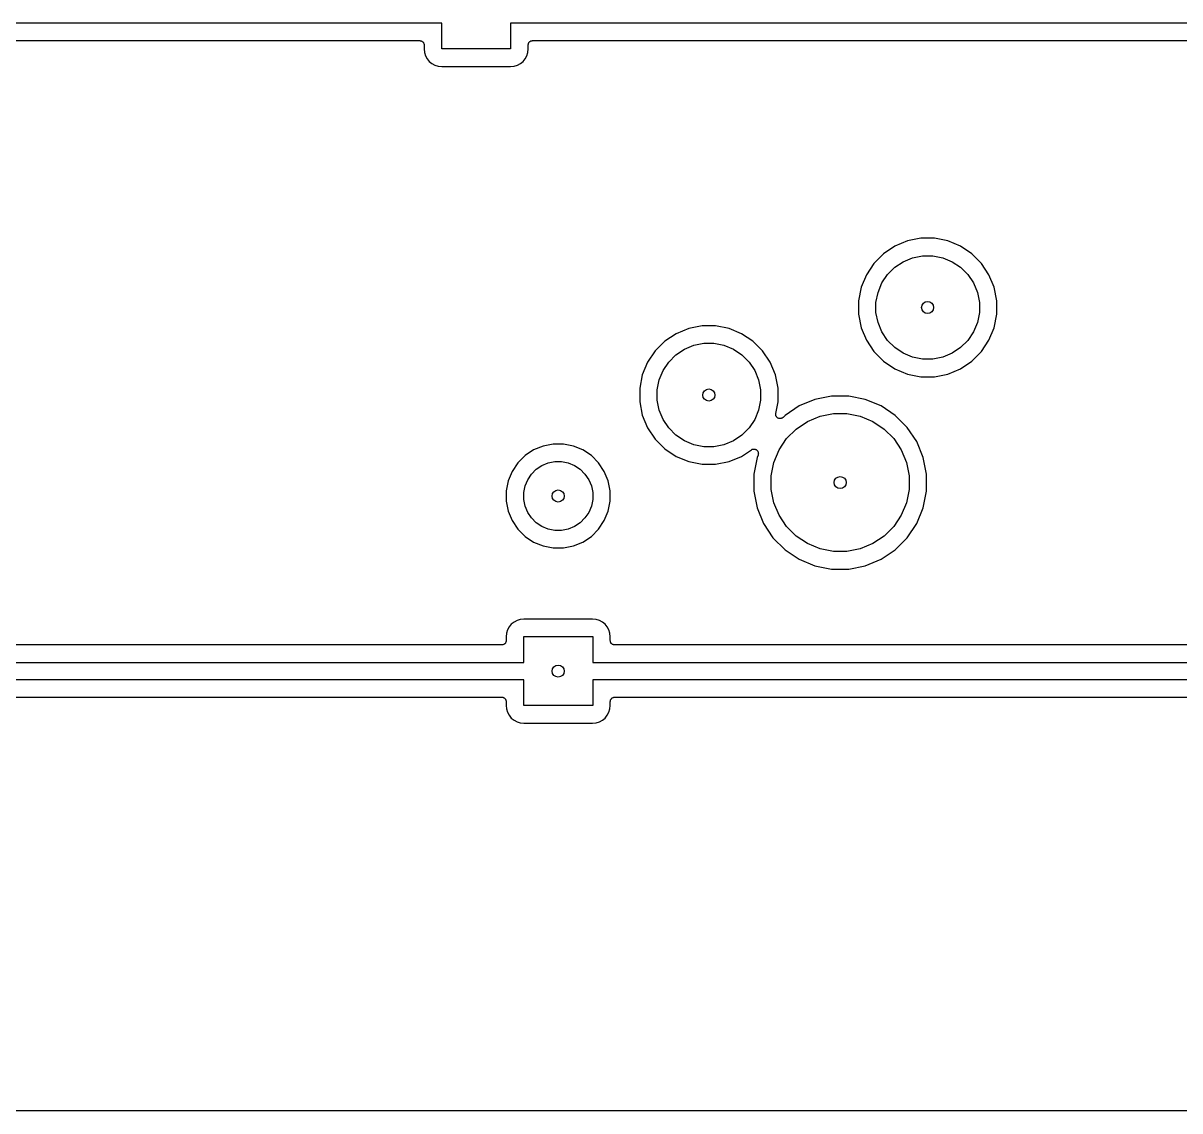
# Model space of a CAD drawing. Extents: x 1.5 to 15, y -8.3 to -3.1.
# Drawn here: x 9.748 to 11.07, y -8.342 to -7.1 of the extents above; entities that cross this region are included whole.
import ezdxf

# ---------------------------------------------------------------- set-up
doc = ezdxf.new("R2010")
doc.units = 0
doc.header["$MEASUREMENT"] = 0
doc.layers.add('BLACK', color=7, linetype='CONTINUOUS')

msp = doc.modelspace()

# ---------------------------------------------------------------- linework, layer by layer
at = {"layer": 'BLACK', "linetype": 'CONTINUOUS'}
for p, q in [((10.2266, -7.0999), (9.55533, -7.0999)), ((10.2266, -7.12943), (10.2266, -7.0999)), ((11.6328, -7.0999), (10.3053, -7.0999)), ((10.3053, -7.0999), (10.3053, -7.12943)), ((9.58046, -7.1199), (10.2015, -7.1199)), ((10.2015, -7.1199), (10.2015, -7.1199)), ((10.2015, -7.1199), (10.2015, -7.1199)), ((10.2015, -7.1199), (10.2015, -7.1199)), ((10.2015, -7.1199), (10.2015, -7.1199)), ((10.2015, -7.1199), (10.202, -7.11995)), ((10.202, -7.11995), (10.2025, -7.12)), ((10.2025, -7.12), (10.2025, -7.12001)), ((10.2025, -7.12001), (10.2025, -7.12001)), ((10.2025, -7.12001), (10.203, -7.12015)), ((10.203, -7.12015), (10.2034, -7.12029)), ((10.2034, -7.12029), (10.2034, -7.1203)), ((10.2034, -7.1203), (10.2034, -7.12031)), ((10.2034, -7.12031), (10.2039, -7.12053)), ((10.2039, -7.12053), (10.2043, -7.12076)), ((10.2043, -7.12076), (10.2043, -7.12077)), ((10.2043, -7.12077), (10.2043, -7.12078)), ((10.2043, -7.12078), (10.2047, -7.12108)), ((10.2047, -7.12108), (10.205, -7.12138)), ((10.205, -7.12138), (10.205, -7.12139)), ((10.205, -7.12139), (10.205, -7.1214)), ((10.205, -7.1214), (10.2053, -7.12177)), ((10.2053, -7.12177), (10.2056, -7.12213)), ((10.2056, -7.12213), (10.2056, -7.12215)), ((10.2056, -7.12215), (10.2057, -7.12216)), ((10.2057, -7.12216), (10.2059, -7.12258)), ((10.2059, -7.12258), (10.2061, -7.123)), ((10.2061, -7.123), (10.2061, -7.12301)), ((10.2061, -7.12301), (10.2061, -7.12303)), ((10.2061, -7.12303), (10.2062, -7.12348)), ((10.2062, -7.12348), (10.2064, -7.12393)), ((10.3256, -7.12386), (10.3257, -7.12341)), ((10.3257, -7.12341), (10.3258, -7.12296)), ((10.3258, -7.12296), (10.3259, -7.12295)), ((10.3259, -7.12293), (10.3261, -7.12252)), ((10.3259, -7.12295), (10.3259, -7.12293)), ((10.3261, -7.12252), (10.3263, -7.12211)), ((10.3263, -7.12208), (10.3266, -7.12172)), ((10.3263, -7.12209), (10.3263, -7.12208)), ((10.3263, -7.12211), (10.3263, -7.12209)), ((10.3266, -7.12172), (10.3269, -7.12135)), ((10.3269, -7.12134), (10.327, -7.12133)), ((10.3269, -7.12135), (10.3269, -7.12134)), ((10.327, -7.12133), (10.3273, -7.12103)), ((10.3273, -7.12103), (10.3277, -7.12074)), ((10.3277, -7.12072), (10.3281, -7.1205)), ((10.3277, -7.12073), (10.3277, -7.12072)), ((10.3277, -7.12074), (10.3277, -7.12073)), ((10.3281, -7.1205), (10.3286, -7.12028)), ((10.3286, -7.12027), (10.329, -7.12013)), ((10.3286, -7.12028), (10.3286, -7.12027)), ((10.3286, -7.12027), (10.3286, -7.12027)), ((10.329, -7.12013), (10.3295, -7.12)), ((10.3295, -7.11999), (10.33, -7.11995)), ((10.3295, -7.12), (10.3295, -7.11999)), ((10.3295, -7.12), (10.3295, -7.12)), ((10.33, -7.11995), (10.3305, -7.1199)), ((10.3305, -7.1199), (11.6077, -7.1199)), ((10.2064, -7.12393), (10.2064, -7.12395)), ((10.2064, -7.12395), (10.2064, -7.12396)), ((10.2064, -7.12396), (10.2064, -7.12443)), ((10.2064, -7.12443), (10.2065, -7.1249)), ((10.2065, -7.1249), (10.2065, -7.12918)), ((10.2065, -7.12918), (10.2069, -7.13335)), ((10.2069, -7.13335), (10.208, -7.13712)), ((10.3053, -7.12943), (10.2266, -7.12943)), ((10.3239, -7.13712), (10.325, -7.13335)), ((10.325, -7.13335), (10.3255, -7.12918)), ((10.3255, -7.12436), (10.3256, -7.1239)), ((10.3255, -7.12483), (10.3255, -7.12436)), ((10.3255, -7.12487), (10.3255, -7.12483)), ((10.3255, -7.1249), (10.3255, -7.12487)), ((10.3255, -7.12487), (10.3255, -7.12487)), ((10.3255, -7.12487), (10.3255, -7.12487)), ((10.3255, -7.12918), (10.3255, -7.1249)), ((10.3256, -7.12388), (10.3256, -7.12386)), ((10.3256, -7.1239), (10.3256, -7.12388)), ((10.208, -7.13712), (10.2099, -7.14059)), ((10.2099, -7.14059), (10.2124, -7.14364)), ((10.2124, -7.14364), (10.2154, -7.14614)), ((10.2154, -7.14614), (10.2189, -7.148)), ((10.2189, -7.148), (10.2227, -7.14914)), ((10.2227, -7.14914), (10.2268, -7.14955)), ((10.2268, -7.14955), (10.3051, -7.14955)), ((10.3051, -7.14955), (10.3093, -7.14914)), ((10.3093, -7.14914), (10.313, -7.148)), ((10.313, -7.148), (10.3165, -7.14614)), ((10.3165, -7.14614), (10.3195, -7.14364)), ((10.3195, -7.14364), (10.322, -7.14059)), ((10.322, -7.14059), (10.3239, -7.13712)), ((10.7741, -7.34565), (10.7588, -7.34869)), ((10.7896, -7.34565), (10.7741, -7.34565)), ((10.8049, -7.34869), (10.7896, -7.34565)), ((10.7444, -7.35465), (10.7314, -7.3633)), ((10.7588, -7.34869), (10.7444, -7.35465)), ((10.8193, -7.35465), (10.8049, -7.34869)), ((10.8322, -7.3633), (10.8193, -7.35465)), ((10.7204, -7.37431), (10.7118, -7.38726)), ((10.7314, -7.3633), (10.7204, -7.37431)), ((10.7442, -7.37883), (10.7539, -7.37237)), ((10.7539, -7.37237), (10.7646, -7.36792)), ((10.7646, -7.36792), (10.776, -7.36565)), ((10.776, -7.36565), (10.7877, -7.36565)), ((10.7877, -7.36565), (10.7991, -7.36792)), ((10.7991, -7.36792), (10.8098, -7.37237)), ((10.8098, -7.37237), (10.8195, -7.37883)), ((10.8432, -7.37431), (10.8322, -7.3633)), ((10.8519, -7.38726), (10.8432, -7.37431)), ((10.7118, -7.38726), (10.7058, -7.40165)), ((10.7295, -7.39673), (10.736, -7.38706)), ((10.736, -7.38706), (10.7442, -7.37883)), ((10.8195, -7.37883), (10.8277, -7.38706)), ((10.8277, -7.38706), (10.8342, -7.39673)), ((10.8579, -7.40165), (10.8519, -7.38726)), ((10.7251, -7.40748), (10.7295, -7.39673)), ((10.8342, -7.39673), (10.8386, -7.40748)), ((10.7058, -7.40165), (10.7028, -7.41692)), ((10.7228, -7.41889), (10.7251, -7.40748)), ((10.8386, -7.40748), (10.8409, -7.41889)), ((10.8609, -7.41692), (10.8579, -7.40165)), ((10.7028, -7.41692), (10.7028, -7.43249)), ((10.7228, -7.43052), (10.7228, -7.41889)), ((10.8409, -7.41889), (10.8409, -7.43052)), ((10.8609, -7.43249), (10.8609, -7.41692)), ((10.7028, -7.43249), (10.7058, -7.44776)), ((10.7251, -7.44193), (10.7228, -7.43052)), ((10.8409, -7.43052), (10.8386, -7.44193)), ((10.8579, -7.44776), (10.8609, -7.43249)), ((10.5088, -7.44869), (10.4944, -7.45465)), ((10.5241, -7.44565), (10.5088, -7.44869)), ((10.5396, -7.44565), (10.5241, -7.44565)), ((10.5549, -7.44869), (10.5396, -7.44565)), ((10.5693, -7.45465), (10.5549, -7.44869)), ((10.7058, -7.44776), (10.7118, -7.46215)), ((10.7295, -7.45268), (10.7251, -7.44193)), ((10.736, -7.46235), (10.7295, -7.45268)), ((10.8342, -7.45268), (10.8277, -7.46235)), ((10.8386, -7.44193), (10.8342, -7.45268)), ((10.8519, -7.46215), (10.8579, -7.44776)), ((10.4814, -7.4633), (10.4704, -7.47431)), ((10.4944, -7.45465), (10.4814, -7.4633)), ((10.5146, -7.46792), (10.526, -7.46565)), ((10.526, -7.46565), (10.5377, -7.46565)), ((10.5377, -7.46565), (10.5491, -7.46792)), ((10.5822, -7.4633), (10.5693, -7.45465)), ((10.5932, -7.47431), (10.5822, -7.4633)), ((10.7118, -7.46215), (10.7204, -7.4751)), ((10.7442, -7.47058), (10.736, -7.46235)), ((10.8277, -7.46235), (10.8195, -7.47058)), ((10.8432, -7.4751), (10.8519, -7.46215)), ((10.4704, -7.47431), (10.4618, -7.48726)), ((10.486, -7.48706), (10.4942, -7.47883)), ((10.4942, -7.47883), (10.5039, -7.47237)), ((10.5039, -7.47237), (10.5146, -7.46792)), ((10.5491, -7.46792), (10.5598, -7.47237)), ((10.5598, -7.47237), (10.5695, -7.47883)), ((10.5695, -7.47883), (10.5777, -7.48706)), ((10.6019, -7.48726), (10.5932, -7.47431)), ((10.7204, -7.4751), (10.7314, -7.48611)), ((10.7539, -7.47704), (10.7442, -7.47058)), ((10.7646, -7.48149), (10.7539, -7.47704)), ((10.8098, -7.47704), (10.7991, -7.48149)), ((10.8195, -7.47058), (10.8098, -7.47704)), ((10.8322, -7.48611), (10.8432, -7.4751)), ((10.4618, -7.48726), (10.4558, -7.50165)), ((10.4795, -7.49673), (10.486, -7.48706)), ((10.5777, -7.48706), (10.5842, -7.49673)), ((10.6079, -7.50165), (10.6019, -7.48726)), ((10.7314, -7.48611), (10.7444, -7.49476)), ((10.776, -7.48376), (10.7646, -7.48149)), ((10.7877, -7.48376), (10.776, -7.48376)), ((10.7991, -7.48149), (10.7877, -7.48376)), ((10.8193, -7.49476), (10.8322, -7.48611)), ((10.4558, -7.50165), (10.4528, -7.51692)), ((10.4751, -7.50748), (10.4795, -7.49673)), ((10.5842, -7.49673), (10.5886, -7.50748)), ((10.6109, -7.51692), (10.6079, -7.50165)), ((10.7444, -7.49476), (10.7588, -7.50072)), ((10.7588, -7.50072), (10.7741, -7.50376)), ((10.7741, -7.50376), (10.7896, -7.50376)), ((10.7896, -7.50376), (10.8049, -7.50072)), ((10.8049, -7.50072), (10.8193, -7.49476)), ((10.4528, -7.51692), (10.4528, -7.53249)), ((10.4728, -7.51889), (10.4751, -7.50748)), ((10.4728, -7.53052), (10.4728, -7.51889)), ((10.5886, -7.50748), (10.5909, -7.51889)), ((10.5909, -7.51889), (10.5909, -7.53052)), ((10.6109, -7.53249), (10.6109, -7.51692)), ((10.4528, -7.53249), (10.4558, -7.54776)), ((10.4751, -7.54193), (10.4728, -7.53052)), ((10.5909, -7.53052), (10.5886, -7.54193)), ((10.6083, -7.54568), (10.6109, -7.53249)), ((10.653, -7.52976), (10.6351, -7.5372)), ((10.6721, -7.52596), (10.653, -7.52976)), ((10.6916, -7.52596), (10.6721, -7.52596)), ((10.7106, -7.52976), (10.6916, -7.52596)), ((10.7286, -7.5372), (10.7106, -7.52976)), ((10.4795, -7.55268), (10.4751, -7.54193)), ((10.5886, -7.54193), (10.5842, -7.55268)), ((10.6082, -7.54616), (10.6083, -7.54568)), ((10.6082, -7.54664), (10.6082, -7.54616)), ((10.6082, -7.54665), (10.6082, -7.54664)), ((10.6082, -7.54713), (10.6082, -7.54665)), ((10.6082, -7.54665), (10.6082, -7.54665)), ((10.6351, -7.5372), (10.6189, -7.54801)), ((10.6589, -7.54899), (10.6741, -7.54596)), ((10.6741, -7.54596), (10.6896, -7.54596)), ((10.6896, -7.54596), (10.7048, -7.54899)), ((10.7448, -7.54801), (10.7286, -7.5372)), ((10.4558, -7.54776), (10.4618, -7.56215)), ((10.486, -7.56235), (10.4795, -7.55268)), ((10.5842, -7.55268), (10.5777, -7.56235)), ((10.6083, -7.54761), (10.6082, -7.54713)), ((10.6083, -7.54762), (10.6083, -7.54761)), ((10.6083, -7.54763), (10.6083, -7.54762)), ((10.6084, -7.54809), (10.6083, -7.54763)), ((10.6085, -7.54855), (10.6084, -7.54809)), ((10.6086, -7.54856), (10.6085, -7.54855)), ((10.6085, -7.54855), (10.6085, -7.54855)), ((10.6088, -7.54899), (10.6086, -7.54856)), ((10.609, -7.54941), (10.6088, -7.54899)), ((10.609, -7.54942), (10.609, -7.54941)), ((10.6093, -7.54979), (10.609, -7.54942)), ((10.609, -7.54942), (10.609, -7.54942)), ((10.6096, -7.55017), (10.6093, -7.54979)), ((10.6096, -7.55018), (10.6096, -7.55017)), ((10.6096, -7.55017), (10.6096, -7.55017)), ((10.61, -7.55048), (10.6096, -7.55018)), ((10.6104, -7.55079), (10.61, -7.55048)), ((10.6104, -7.5508), (10.6104, -7.55079)), ((10.6108, -7.55103), (10.6104, -7.5508)), ((10.6104, -7.5508), (10.6104, -7.5508)), ((10.6112, -7.55126), (10.6108, -7.55103)), ((10.6112, -7.55127), (10.6112, -7.55126)), ((10.6112, -7.55126), (10.6112, -7.55126)), ((10.6117, -7.55141), (10.6112, -7.55127)), ((10.6122, -7.55155), (10.6117, -7.55141)), ((10.6122, -7.55156), (10.6122, -7.55155)), ((10.6122, -7.55155), (10.6122, -7.55155)), ((10.6126, -7.55161), (10.6122, -7.55156)), ((10.6131, -7.55166), (10.6126, -7.55161)), ((10.6136, -7.55162), (10.6131, -7.55166)), ((10.6131, -7.55166), (10.6131, -7.55166)), ((10.6131, -7.55166), (10.6131, -7.55166)), ((10.6141, -7.55157), (10.6136, -7.55162)), ((10.6146, -7.55144), (10.6141, -7.55157)), ((10.6141, -7.55157), (10.6141, -7.55157)), ((10.6141, -7.55157), (10.6141, -7.55157)), ((10.615, -7.5513), (10.6146, -7.55144)), ((10.6155, -7.55107), (10.615, -7.5513)), ((10.615, -7.5513), (10.615, -7.5513)), ((10.615, -7.5513), (10.615, -7.5513)), ((10.6159, -7.55085), (10.6155, -7.55107)), ((10.6163, -7.55054), (10.6159, -7.55085)), ((10.6159, -7.55085), (10.6159, -7.55085)), ((10.6159, -7.55085), (10.6159, -7.55085)), ((10.6167, -7.55024), (10.6163, -7.55054)), ((10.6189, -7.54801), (10.6167, -7.55019)), ((10.6167, -7.55019), (10.6167, -7.55023)), ((10.6167, -7.55023), (10.6167, -7.55023)), ((10.6167, -7.55023), (10.6167, -7.55023)), ((10.6167, -7.55023), (10.6167, -7.55024)), ((10.6316, -7.56354), (10.6445, -7.55493)), ((10.6445, -7.55493), (10.6589, -7.54899)), ((10.7048, -7.54899), (10.7191, -7.55493)), ((10.7191, -7.55493), (10.732, -7.56354)), ((10.7585, -7.56176), (10.7448, -7.54801)), ((10.4618, -7.56215), (10.4704, -7.5751)), ((10.4942, -7.57058), (10.486, -7.56235)), ((10.5039, -7.57704), (10.4942, -7.57058)), ((10.5695, -7.57058), (10.5598, -7.57704)), ((10.5777, -7.56235), (10.5695, -7.57058)), ((10.6207, -7.57451), (10.6316, -7.56354)), ((10.732, -7.56354), (10.743, -7.57451)), ((10.7693, -7.57793), (10.7585, -7.56176)), ((10.3424, -7.58297), (10.3316, -7.58745)), ((10.3539, -7.58069), (10.3424, -7.58297)), ((10.3656, -7.58069), (10.3539, -7.58069)), ((10.377, -7.58297), (10.3656, -7.58069)), ((10.3878, -7.58745), (10.377, -7.58297)), ((10.4704, -7.5751), (10.4814, -7.58611)), ((10.4814, -7.58611), (10.4944, -7.59476)), ((10.5146, -7.58149), (10.5039, -7.57704)), ((10.526, -7.58376), (10.5146, -7.58149)), ((10.5377, -7.58376), (10.526, -7.58376)), ((10.5491, -7.58149), (10.5377, -7.58376)), ((10.5598, -7.57704), (10.5491, -7.58149)), ((10.5829, -7.58642), (10.5834, -7.58637)), ((10.5834, -7.58637), (10.5834, -7.58637)), ((10.5834, -7.58637), (10.5834, -7.58637)), ((10.5834, -7.58637), (10.5839, -7.58643)), ((10.6121, -7.58741), (10.6207, -7.57451)), ((10.743, -7.57451), (10.7516, -7.58741)), ((10.7768, -7.5959), (10.7693, -7.57793)), ((10.3219, -7.59394), (10.3136, -7.60221)), ((10.3316, -7.58745), (10.3219, -7.59394)), ((10.3976, -7.59394), (10.3878, -7.58745)), ((10.4058, -7.60221), (10.3976, -7.59394)), ((10.4944, -7.59476), (10.5088, -7.60072)), ((10.5549, -7.60072), (10.5693, -7.59476)), ((10.5693, -7.59476), (10.5806, -7.58722)), ((10.5806, -7.58718), (10.5811, -7.58695)), ((10.5806, -7.58722), (10.5806, -7.58718)), ((10.5806, -7.58718), (10.5806, -7.58718)), ((10.5806, -7.58718), (10.5806, -7.58718)), ((10.5806, -7.58718), (10.5806, -7.58718)), ((10.5811, -7.58695), (10.5815, -7.58673)), ((10.5815, -7.58673), (10.582, -7.5866)), ((10.5815, -7.58673), (10.5815, -7.58673)), ((10.5815, -7.58673), (10.5815, -7.58673)), ((10.582, -7.5866), (10.5824, -7.58646)), ((10.5824, -7.58646), (10.5829, -7.58642)), ((10.5824, -7.58646), (10.5824, -7.58646)), ((10.5824, -7.58646), (10.5824, -7.58646)), ((10.5869, -7.5959), (10.5831, -7.61498)), ((10.5839, -7.58643), (10.5844, -7.58648)), ((10.5844, -7.58648), (10.5844, -7.58648)), ((10.5844, -7.58648), (10.5844, -7.58648)), ((10.5844, -7.58648), (10.5849, -7.58663)), ((10.5849, -7.58663), (10.5853, -7.58677)), ((10.5853, -7.58677), (10.5853, -7.58677)), ((10.5853, -7.58677), (10.5853, -7.58677)), ((10.5853, -7.58677), (10.5857, -7.58701)), ((10.5857, -7.58701), (10.5862, -7.58723)), ((10.5862, -7.58723), (10.5862, -7.58724)), ((10.5862, -7.58724), (10.5862, -7.58724)), ((10.5862, -7.58724), (10.5865, -7.58755)), ((10.5865, -7.58755), (10.5869, -7.58786)), ((10.5869, -7.58786), (10.5869, -7.58786)), ((10.5869, -7.58786), (10.5869, -7.58787)), ((10.5869, -7.58787), (10.5872, -7.58824)), ((10.588, -7.59329), (10.5869, -7.5959)), ((10.5872, -7.58824), (10.5875, -7.58861)), ((10.5875, -7.58861), (10.5875, -7.58862)), ((10.5875, -7.58862), (10.5875, -7.58862)), ((10.5875, -7.58862), (10.5878, -7.58906)), ((10.5878, -7.58906), (10.588, -7.58948)), ((10.588, -7.58948), (10.588, -7.58948)), ((10.588, -7.58948), (10.588, -7.58949)), ((10.588, -7.58949), (10.5881, -7.58996)), ((10.5881, -7.59283), (10.588, -7.59329)), ((10.5881, -7.58996), (10.5883, -7.59041)), ((10.5883, -7.59237), (10.5881, -7.59283)), ((10.5883, -7.59041), (10.5883, -7.59042)), ((10.5883, -7.59042), (10.5883, -7.59042)), ((10.5883, -7.59042), (10.5883, -7.59092)), ((10.5883, -7.59092), (10.5884, -7.59138)), ((10.5884, -7.59139), (10.5883, -7.59188)), ((10.5883, -7.59188), (10.5883, -7.59235)), ((10.5883, -7.59235), (10.5883, -7.59236)), ((10.5883, -7.59236), (10.5883, -7.59237)), ((10.5884, -7.59138), (10.5884, -7.59139)), ((10.5884, -7.59139), (10.5884, -7.59139)), ((10.6061, -7.60174), (10.6121, -7.58741)), ((10.7516, -7.58741), (10.7576, -7.60174)), ((10.7806, -7.61498), (10.7768, -7.5959)), ((10.3071, -7.61194), (10.3026, -7.62274)), ((10.3136, -7.60221), (10.3071, -7.61194)), ((10.3291, -7.61496), (10.3346, -7.60948)), ((10.3346, -7.60948), (10.3411, -7.60517)), ((10.3411, -7.60517), (10.3482, -7.6022)), ((10.3482, -7.6022), (10.3558, -7.60069)), ((10.3558, -7.60069), (10.3636, -7.60069)), ((10.3636, -7.60069), (10.3712, -7.6022)), ((10.3712, -7.6022), (10.3784, -7.60517)), ((10.3784, -7.60517), (10.3848, -7.60948)), ((10.3848, -7.60948), (10.3903, -7.61496)), ((10.4123, -7.61194), (10.4058, -7.60221)), ((10.4168, -7.62274), (10.4123, -7.61194)), ((10.5088, -7.60072), (10.5241, -7.60376)), ((10.5241, -7.60376), (10.5396, -7.60376)), ((10.5396, -7.60376), (10.5549, -7.60072)), ((10.6031, -7.61695), (10.6061, -7.60174)), ((10.7576, -7.60174), (10.7606, -7.61695)), ((10.3026, -7.62274), (10.3003, -7.63421)), ((10.3219, -7.62858), (10.3248, -7.62141)), ((10.3248, -7.62141), (10.3291, -7.61496)), ((10.3903, -7.61496), (10.3946, -7.62141)), ((10.3946, -7.62141), (10.3976, -7.62858)), ((10.4191, -7.63421), (10.4168, -7.62274)), ((10.5831, -7.61498), (10.5831, -7.63443)), ((10.6031, -7.63246), (10.6031, -7.61695)), ((10.7606, -7.61695), (10.7606, -7.63246)), ((10.7806, -7.63443), (10.7806, -7.61498)), ((10.3003, -7.63421), (10.3003, -7.64591)), ((10.3203, -7.63618), (10.3219, -7.62858)), ((10.3203, -7.64394), (10.3203, -7.63618)), ((10.3976, -7.62858), (10.3991, -7.63618)), ((10.3991, -7.63618), (10.3991, -7.64394)), ((10.4191, -7.64591), (10.4191, -7.63421)), ((10.5831, -7.63443), (10.5869, -7.65351)), ((10.6061, -7.64767), (10.6031, -7.63246)), ((10.7606, -7.63246), (10.7576, -7.64767)), ((10.7768, -7.65351), (10.7806, -7.63443)), ((10.3003, -7.64591), (10.3026, -7.65738)), ((10.3219, -7.65154), (10.3203, -7.64394)), ((10.3248, -7.65871), (10.3219, -7.65154)), ((10.3976, -7.65154), (10.3946, -7.65871)), ((10.3991, -7.64394), (10.3976, -7.65154)), ((10.4168, -7.65738), (10.4191, -7.64591)), ((10.6121, -7.662), (10.6061, -7.64767)), ((10.7576, -7.64767), (10.7516, -7.662)), ((10.3026, -7.65738), (10.3071, -7.66818)), ((10.3291, -7.66516), (10.3248, -7.65871)), ((10.3346, -7.67064), (10.3291, -7.66516)), ((10.3903, -7.66516), (10.3848, -7.67064)), ((10.3946, -7.65871), (10.3903, -7.66516)), ((10.4123, -7.66818), (10.4168, -7.65738)), ((10.5869, -7.65351), (10.5943, -7.67148)), ((10.6207, -7.6749), (10.6121, -7.662)), ((10.7516, -7.662), (10.743, -7.6749)), ((10.7693, -7.67148), (10.7768, -7.65351)), ((10.3071, -7.66818), (10.3136, -7.67791)), ((10.3136, -7.67791), (10.3219, -7.68617)), ((10.3411, -7.67495), (10.3346, -7.67064)), ((10.3482, -7.67792), (10.3411, -7.67495)), ((10.3558, -7.67943), (10.3482, -7.67792)), ((10.3712, -7.67792), (10.3636, -7.67943)), ((10.3784, -7.67495), (10.3712, -7.67792)), ((10.3848, -7.67064), (10.3784, -7.67495)), ((10.3976, -7.68617), (10.4058, -7.67791)), ((10.4058, -7.67791), (10.4123, -7.66818)), ((10.5943, -7.67148), (10.6051, -7.68765)), ((10.6316, -7.68587), (10.6207, -7.6749)), ((10.743, -7.6749), (10.732, -7.68587)), ((10.7585, -7.68765), (10.7693, -7.67148)), ((10.3219, -7.68617), (10.3316, -7.69267)), ((10.3636, -7.67943), (10.3558, -7.67943)), ((10.3878, -7.69267), (10.3976, -7.68617)), ((10.6051, -7.68765), (10.6189, -7.7014)), ((10.6445, -7.69448), (10.6316, -7.68587)), ((10.732, -7.68587), (10.7191, -7.69448)), ((10.7448, -7.7014), (10.7585, -7.68765)), ((10.3316, -7.69267), (10.3424, -7.69715)), ((10.3424, -7.69715), (10.3539, -7.69943)), ((10.3539, -7.69943), (10.3656, -7.69943)), ((10.3656, -7.69943), (10.377, -7.69715)), ((10.377, -7.69715), (10.3878, -7.69267)), ((10.6189, -7.7014), (10.6351, -7.71221)), ((10.6589, -7.70042), (10.6445, -7.69448)), ((10.6741, -7.70344), (10.6589, -7.70042)), ((10.6896, -7.70344), (10.6741, -7.70344)), ((10.7048, -7.70042), (10.6896, -7.70344)), ((10.7191, -7.69448), (10.7048, -7.70042)), ((10.7286, -7.71221), (10.7448, -7.7014)), ((10.6351, -7.71221), (10.653, -7.71965)), ((10.7106, -7.71965), (10.7286, -7.71221)), ((10.653, -7.71965), (10.6721, -7.72344)), ((10.6721, -7.72344), (10.6916, -7.72344)), ((10.6916, -7.72344), (10.7106, -7.71965)), ((10.3092, -7.78398), (10.3061, -7.78648)), ((10.3127, -7.78212), (10.3092, -7.78398)), ((10.3164, -7.78098), (10.3127, -7.78212)), ((10.3206, -7.78057), (10.3164, -7.78098)), ((10.3988, -7.78057), (10.3206, -7.78057)), ((10.403, -7.78098), (10.3988, -7.78057)), ((10.4068, -7.78212), (10.403, -7.78098)), ((10.4102, -7.78398), (10.4068, -7.78212)), ((10.4133, -7.78648), (10.4102, -7.78398)), ((10.3006, -7.79677), (10.3002, -7.80093)), ((10.3018, -7.793), (10.3006, -7.79677)), ((10.3036, -7.78952), (10.3018, -7.793)), ((10.3061, -7.78648), (10.3036, -7.78952)), ((10.4158, -7.78952), (10.4133, -7.78648)), ((10.4177, -7.793), (10.4158, -7.78952)), ((10.4188, -7.79677), (10.4177, -7.793)), ((10.4192, -7.80093), (10.4188, -7.79677)), ((10.2952, -7.81022), (7.61171, -7.81022)), ((10.2957, -7.81017), (10.2952, -7.81022)), ((10.2962, -7.81013), (10.2957, -7.81017)), ((10.2966, -7.80999), (10.2962, -7.81012)), ((10.2962, -7.81012), (10.2962, -7.81012)), ((10.2962, -7.81012), (10.2962, -7.81013)), ((10.2971, -7.80985), (10.2966, -7.80999)), ((10.2975, -7.80962), (10.2971, -7.80984)), ((10.2971, -7.80984), (10.2971, -7.80984)), ((10.2971, -7.80984), (10.2971, -7.80985)), ((10.298, -7.8094), (10.2975, -7.80962)), ((10.2984, -7.80908), (10.298, -7.80938)), ((10.298, -7.80938), (10.298, -7.80939)), ((10.298, -7.80939), (10.298, -7.8094)), ((10.2987, -7.80879), (10.2984, -7.80908)), ((10.299, -7.8084), (10.2987, -7.80876)), ((10.2987, -7.80876), (10.2987, -7.80878)), ((10.2987, -7.80878), (10.2987, -7.80879)), ((10.2993, -7.80804), (10.299, -7.8084)), ((10.2994, -7.80803), (10.2993, -7.80804)), ((10.2996, -7.8076), (10.2994, -7.80801)), ((10.2994, -7.80801), (10.2994, -7.80803)), ((10.2998, -7.80719), (10.2996, -7.8076)), ((10.3, -7.8067), (10.2998, -7.80715)), ((10.2998, -7.80715), (10.2998, -7.80717)), ((10.2998, -7.80717), (10.2998, -7.80719)), ((10.3001, -7.80626), (10.3, -7.8067)), ((10.3002, -7.80576), (10.3001, -7.80622)), ((10.3001, -7.80622), (10.3001, -7.80624)), ((10.3001, -7.80624), (10.3001, -7.80626)), ((10.3002, -7.80093), (10.3002, -7.80522)), ((10.3002, -7.80522), (10.3002, -7.80525)), ((10.3002, -7.80525), (10.3002, -7.80525)), ((10.3002, -7.80525), (10.3002, -7.80525)), ((10.3002, -7.80525), (10.3002, -7.80529)), ((10.3002, -7.80529), (10.3002, -7.80576)), ((10.3203, -7.83022), (10.3203, -7.80069)), ((10.3203, -7.80069), (10.3991, -7.80069)), ((10.3991, -7.80069), (10.3991, -7.83022)), ((10.4192, -7.80522), (10.4192, -7.80093)), ((10.4193, -7.80569), (10.4192, -7.80522)), ((10.4193, -7.80615), (10.4193, -7.80569)), ((10.4193, -7.80617), (10.4193, -7.80615)), ((10.4193, -7.80619), (10.4193, -7.80617)), ((10.4194, -7.80664), (10.4193, -7.80619)), ((10.4196, -7.80709), (10.4194, -7.80664)), ((10.4196, -7.80711), (10.4196, -7.80709)), ((10.4196, -7.80712), (10.4196, -7.80711)), ((10.4198, -7.80754), (10.4196, -7.80712)), ((10.42, -7.80795), (10.4198, -7.80754)), ((10.42, -7.80797), (10.42, -7.80795)), ((10.42, -7.80798), (10.42, -7.80797)), ((10.4203, -7.80835), (10.42, -7.80798)), ((10.4206, -7.80871), (10.4203, -7.80835)), ((10.4206, -7.80873), (10.4206, -7.80871)), ((10.4207, -7.80874), (10.4206, -7.80873)), ((10.421, -7.80904), (10.4207, -7.80874)), ((10.4214, -7.80934), (10.421, -7.80904)), ((10.4214, -7.80935), (10.4214, -7.80934)), ((10.4214, -7.80936), (10.4214, -7.80935)), ((10.4218, -7.80959), (10.4214, -7.80936)), ((10.4222, -7.80981), (10.4218, -7.80959)), ((10.4223, -7.80982), (10.4222, -7.80981)), ((10.4223, -7.80983), (10.4223, -7.80982)), ((10.4227, -7.80996), (10.4223, -7.80983)), ((10.4232, -7.81011), (10.4227, -7.80996)), ((10.4237, -7.81016), (10.4232, -7.81011)), ((10.4232, -7.81011), (10.4232, -7.81011)), ((10.4232, -7.81011), (10.4232, -7.81011)), ((10.4241, -7.81022), (10.4237, -7.81016)), ((10.4242, -7.81022), (10.4241, -7.81022)), ((11.2327, -7.81022), (10.4242, -7.81022)), ((10.4242, -7.81022), (10.4242, -7.81022)), ((10.4242, -7.81022), (10.4242, -7.81022)), ((10.4242, -7.81022), (10.4242, -7.81022)), ((7.58658, -7.83022), (10.3203, -7.83022)), ((10.3991, -7.83022), (11.2578, -7.83022)), ((10.3203, -7.8499), (7.58658, -7.8499)), ((10.3203, -7.87943), (10.3203, -7.8499)), ((11.2578, -7.8499), (10.3991, -7.8499)), ((10.3991, -7.8499), (10.3991, -7.87943)), ((7.61171, -7.8699), (10.2952, -7.8699)), ((10.2952, -7.8699), (10.2953, -7.8699)), ((10.2953, -7.8699), (10.2953, -7.8699)), ((10.2953, -7.8699), (10.2953, -7.8699)), ((10.2953, -7.8699), (10.2953, -7.8699)), ((10.2953, -7.8699), (10.2958, -7.86995)), ((10.2958, -7.86995), (10.2962, -7.87)), ((10.2962, -7.87), (10.2962, -7.87001)), ((10.2962, -7.87001), (10.2963, -7.87001)), ((10.2963, -7.87001), (10.2967, -7.87015)), ((10.2967, -7.87015), (10.2972, -7.87029)), ((10.2972, -7.87029), (10.2972, -7.8703)), ((10.2972, -7.8703), (10.2972, -7.87031)), ((10.2972, -7.87031), (10.2976, -7.87053)), ((10.2976, -7.87053), (10.298, -7.87076)), ((10.298, -7.87076), (10.298, -7.87077)), ((10.298, -7.87077), (10.298, -7.87078)), ((10.298, -7.87078), (10.2984, -7.87108)), ((10.2984, -7.87108), (10.2988, -7.87138)), ((10.2988, -7.87138), (10.2988, -7.87139)), ((10.2988, -7.87139), (10.2988, -7.8714)), ((10.2988, -7.8714), (10.2991, -7.87177)), ((10.2991, -7.87177), (10.2994, -7.87213)), ((10.2994, -7.87213), (10.2994, -7.87215)), ((10.2994, -7.87215), (10.2994, -7.87216)), ((10.2994, -7.87216), (10.2996, -7.87258)), ((10.2996, -7.87258), (10.2998, -7.873)), ((10.2998, -7.873), (10.2999, -7.87301)), ((10.2999, -7.87301), (10.2999, -7.87303)), ((10.2999, -7.87303), (10.3, -7.87348)), ((10.3, -7.87348), (10.3001, -7.87393)), ((10.3001, -7.87393), (10.3001, -7.87395)), ((10.3001, -7.87395), (10.3001, -7.87396)), ((10.3001, -7.87396), (10.3002, -7.87443)), ((10.3002, -7.87443), (10.3002, -7.8749)), ((10.3002, -7.8749), (10.3002, -7.87918)), ((10.4192, -7.87483), (10.4193, -7.87436)), ((10.4192, -7.87487), (10.4192, -7.87483)), ((10.4192, -7.8749), (10.4192, -7.87487)), ((10.4192, -7.87487), (10.4192, -7.87487)), ((10.4192, -7.87487), (10.4192, -7.87487)), ((10.4192, -7.87918), (10.4192, -7.8749)), ((10.4193, -7.87386), (10.4195, -7.87341)), ((10.4193, -7.87388), (10.4193, -7.87386)), ((10.4193, -7.8739), (10.4193, -7.87388)), ((10.4193, -7.87436), (10.4193, -7.8739)), ((10.4195, -7.87341), (10.4196, -7.87296)), ((10.4196, -7.87293), (10.4198, -7.87252)), ((10.4196, -7.87295), (10.4196, -7.87293)), ((10.4196, -7.87296), (10.4196, -7.87295)), ((10.4198, -7.87252), (10.4201, -7.87211)), ((10.4201, -7.87208), (10.4204, -7.87172)), ((10.4201, -7.87209), (10.4201, -7.87208)), ((10.4201, -7.87211), (10.4201, -7.87209)), ((10.4204, -7.87172), (10.4207, -7.87135)), ((10.4207, -7.87133), (10.4211, -7.87103)), ((10.4207, -7.87134), (10.4207, -7.87133)), ((10.4207, -7.87135), (10.4207, -7.87134)), ((10.4211, -7.87103), (10.4214, -7.87074)), ((10.4214, -7.87074), (10.4215, -7.87073)), ((10.4215, -7.87072), (10.4219, -7.8705)), ((10.4215, -7.87073), (10.4215, -7.87072)), ((10.4219, -7.8705), (10.4223, -7.87028)), ((10.4223, -7.87027), (10.4228, -7.87013)), ((10.4223, -7.87028), (10.4223, -7.87027)), ((10.4223, -7.87027), (10.4223, -7.87027)), ((10.4228, -7.87013), (10.4232, -7.87)), ((10.4232, -7.87), (10.4233, -7.87)), ((10.4233, -7.86999), (10.4237, -7.86995)), ((10.4233, -7.87), (10.4233, -7.86999)), ((10.4237, -7.86995), (10.4242, -7.8699)), ((10.4242, -7.8699), (11.2327, -7.8699)), ((10.3002, -7.87918), (10.3006, -7.88335)), ((10.3006, -7.88335), (10.3018, -7.88712)), ((10.3018, -7.88712), (10.3036, -7.89059)), ((10.3991, -7.87943), (10.3203, -7.87943)), ((10.4158, -7.89059), (10.4177, -7.88712)), ((10.4177, -7.88712), (10.4188, -7.88335)), ((10.4188, -7.88335), (10.4192, -7.87918)), ((10.3036, -7.89059), (10.3061, -7.89364)), ((10.3061, -7.89364), (10.3092, -7.89614)), ((10.3092, -7.89614), (10.3127, -7.898)), ((10.3127, -7.898), (10.3164, -7.89914)), ((10.3164, -7.89914), (10.3206, -7.89955)), ((10.3206, -7.89955), (10.3988, -7.89955)), ((10.3988, -7.89955), (10.403, -7.89914)), ((10.403, -7.89914), (10.4068, -7.898)), ((10.4068, -7.898), (10.4102, -7.89614)), ((10.4102, -7.89614), (10.4133, -7.89364)), ((10.4133, -7.89364), (10.4158, -7.89059)), ((14.9814, -8.3424), (1.50728, -8.3424))]:
    msp.add_line(p, q, dxfattribs=at)
at = {"layer": 'BLACK'}
for centre in [(10.7818, -7.4247), (10.5318, -7.5247), (10.6818, -7.6247), (10.3597, -7.64006), (10.3597, -7.84006)]:
    msp.add_circle(centre, 0.00689, dxfattribs=at)

doc.saveas('drawing.dxf')
